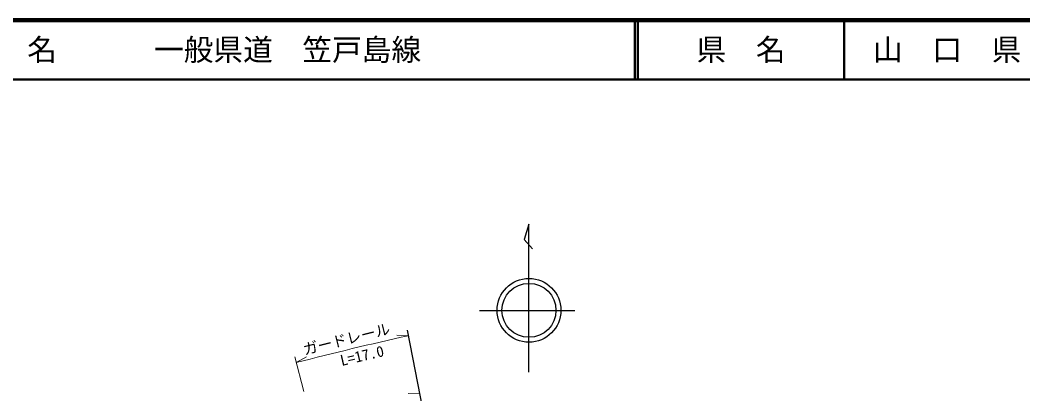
# Model space of a CAD drawing. Units: millimetres at full size, sheet at 1:1000; details may follow other scales. Extents: x 40000 to 680000, y 20000 to 380000.
# Drawn here: x 194160 to 363136, y 316952 to 380000 of the extents above; entities that cross this region are included whole.
import ezdxf
from ezdxf.enums import TextEntityAlignment as Align

# ---------------------------------------------------------------- set-up
doc = ezdxf.new("R2010")
doc.units = ezdxf.units.MM
doc.header["$LTSCALE"] = 1000
for name, color, linetype, lineweight in [('M-BGD', 7, 'Continuous', 25), ('M-BMK-SRVR', 3, 'Continuous', 25), ('M-TTL', 2, 'Continuous', 140), ('M-TTL-LINE', 7, 'Continuous', 50), ('M旗上げ（主構造物）', 7, 'Continuous', 13)]:
    doc.layers.add(name, color=color, linetype=linetype, lineweight=lineweight)
doc.layers.add('M-TTL-TXT', color=7, linetype='Continuous')
doc.styles.add('ＭＳ ゴシック', font='')
doc.styles.get('ＭＳ ゴシック').set_extended_font_data('MS Gothic')

msp = doc.modelspace()

# ---------------------------------------------------------------- linework, layer by layer
at = {"layer": 'M-BGD'}
msp.add_line((259399, 327719), (262038, 314187), dxfattribs=at)
at = {"layer": 'M-BMK-SRVR'}
msp.add_line((271576, 331048), (287649, 331048), dxfattribs=at)
msp.add_lwpolyline([(279905, 320603), (279905, 345603), (279079, 342999), (280498, 341439)], dxfattribs=at)
for radius in [5376, 4548]:
    msp.add_circle((279905, 331048), radius, dxfattribs=at)
at = {"layer": 'M-TTL'}
msp.add_line((680000, 380000), (40000, 380000), dxfattribs=at)
at = {"layer": 'M-TTL-LINE'}
for p, q in [((297750, 380000), (297750, 370000)), ((298250, 380000), (298250, 370000)), ((333000, 380000), (333000, 370000)), ((40000, 370000), (680000, 370000))]:
    msp.add_line(p, q, dxfattribs=at)
at = {"layer": 'M旗上げ（主構造物）'}
for p, q in [((259583, 326770), (257620, 326850)), ((241955, 317393), (240441, 323199)), ((240693, 322231), (242406, 323195)), ((261499, 316952), (259536, 317031))]:
    msp.add_line(p, q, dxfattribs=at)
msp.add_arc((366913, -161575), 500000, 102.3955, 104.62187, dxfattribs=at)

# ---------------------------------------------------------------- texts
at = {"layer": 'M-TTL-TXT', "style": 'ＭＳ ゴシック'}
for s, p in [('路 線 名', (180380, 375000)), ('一般県道\u3000笠戸島線', (216734, 375000))]:
    msp.add_text(s, height=3666, dxfattribs=at).set_placement(p, align=Align.MIDDLE_LEFT)
for s, p in [('県\u3000名', (315625, 375000)), ('山\u3000口\u3000県', (350375, 375000))]:
    msp.add_text(s, height=3666, dxfattribs=at).set_placement(p, align=Align.MIDDLE_CENTER)
at = {"layer": 'M旗上げ（主構造物）', "style": 'ＭＳ ゴシック'}
msp.add_text('ガードレール', height=1833, rotation=13.957, dxfattribs=at).set_placement((249521, 324791), align=Align.BOTTOM_CENTER)
msp.add_text('L=17.0', height=1833, rotation=13.162, dxfattribs=at).set_placement((251569, 324296), align=Align.TOP_CENTER)

doc.saveas('drawing.dxf')
